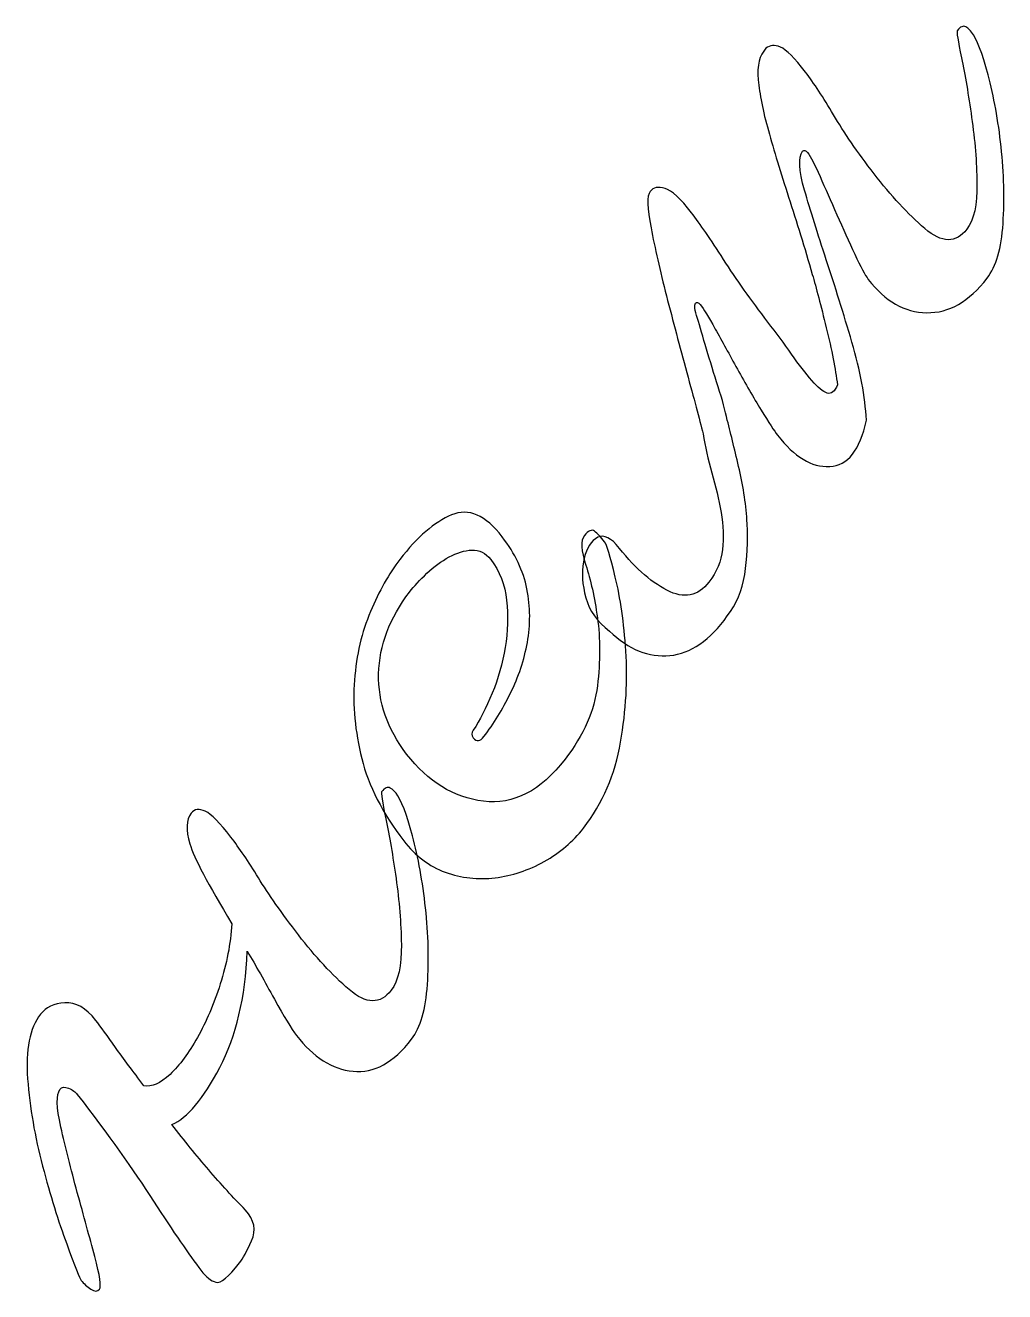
# Model space of a CAD drawing. Header units: centimetres. Extents: x -22.5 to 14, y -8.1 to 15.8.
# Drawn here: x -0.239 to 0.875, y 12.195 to 13.636 of the extents above; entities that cross this region are included whole.
import ezdxf

# ---------------------------------------------------------------- set-up
doc = ezdxf.new("R2010")
doc.units = ezdxf.units.CM
doc.header["$MEASUREMENT"] = 0
doc.layers.add('layer 1', color=7, linetype='Continuous')

msp = doc.modelspace()

# ---------------------------------------------------------------- linework, layer by layer
at = {"layer": 'layer 1', "color": 142}
for points, knots in [([(0.71789, 13.18685), (0.71057, 13.15252), (0.69665, 13.1349), (0.67612, 13.13395), (0.67612, 13.13395), (0.6556, 13.133), (0.6358, 13.14491), (0.61675, 13.16967), (0.61675, 13.16967), (0.61308, 13.17444), (0.60686, 13.184), (0.59806, 13.19828), (0.59806, 13.19828), (0.58925, 13.21258), (0.5803, 13.22807), (0.57113, 13.24478), (0.57113, 13.24478), (0.56197, 13.26141), (0.55355, 13.27667), (0.54585, 13.29049), (0.54585, 13.29049), (0.53815, 13.30434), (0.53248, 13.31361), (0.52879, 13.31839), (0.52879, 13.31839), (0.5266, 13.32122), (0.52476, 13.32172), (0.5233, 13.31982), (0.5233, 13.31982), (0.52183, 13.31791), (0.52258, 13.31217), (0.52552, 13.30266), (0.52552, 13.30266), (0.52845, 13.29312), (0.53193, 13.28144), (0.53595, 13.26764), (0.53595, 13.26764), (0.53999, 13.2538), (0.54438, 13.23951), (0.54914, 13.22475), (0.54914, 13.22475), (0.55391, 13.20996), (0.55738, 13.19733), (0.55958, 13.18685), (0.55958, 13.18685), (0.564, 13.16967), (0.56857, 13.15084), (0.57333, 13.13036), (0.57333, 13.13036), (0.5781, 13.10989), (0.58103, 13.08938), (0.58213, 13.06888), (0.58213, 13.06888), (0.58323, 13.04841), (0.5823, 13.02907), (0.57938, 13.01097), (0.57938, 13.01097), (0.57646, 12.99286), (0.56985, 12.97714), (0.55958, 12.96382), (0.55958, 12.96382), (0.53981, 12.93617), (0.518, 12.92113), (0.49418, 12.91877), (0.49418, 12.91877), (0.47036, 12.91638), (0.44743, 12.92567), (0.42546, 12.94663), (0.42546, 12.94663), (0.41155, 12.95714), (0.40256, 12.96977), (0.39854, 12.98452), (0.39854, 12.98452), (0.3945, 12.9993), (0.39358, 13.01289), (0.39579, 13.02529), (0.39579, 13.02529), (0.39796, 13.03767), (0.40256, 13.0465), (0.40953, 13.05174), (0.40953, 13.05174), (0.41648, 13.05697), (0.42436, 13.05482), (0.43317, 13.04532), (0.43317, 13.04532), (0.45224, 13.0205), (0.47143, 13.00313), (0.49089, 12.99311), (0.49089, 12.99311), (0.5103, 12.98311), (0.52623, 12.98619), (0.5387, 13.00241), (0.5387, 13.00241), (0.5475, 13.01386), (0.55262, 13.02622), (0.5541, 13.03958), (0.5541, 13.03958), (0.55556, 13.05294), (0.55501, 13.06698), (0.55243, 13.08174), (0.55243, 13.08174), (0.54987, 13.09654), (0.5464, 13.11155), (0.54201, 13.12681), (0.54201, 13.12681), (0.5376, 13.14205), (0.5343, 13.1568), (0.53211, 13.17109), (0.53211, 13.17109), (0.5277, 13.18828), (0.52148, 13.21163), (0.51342, 13.24117), (0.51342, 13.24117), (0.50533, 13.27072), (0.49766, 13.2998), (0.49031, 13.32839), (0.49031, 13.32839), (0.483, 13.35697), (0.47715, 13.38272), (0.47274, 13.40561), (0.47274, 13.40561), (0.46833, 13.42848), (0.46796, 13.44231), (0.47164, 13.44706), (0.47164, 13.44706), (0.47529, 13.45181), (0.48097, 13.45303), (0.48866, 13.45065), (0.48866, 13.45065), (0.49638, 13.44825), (0.50646, 13.43896), (0.51891, 13.42278), (0.51891, 13.42278), (0.52845, 13.41036), (0.54054, 13.39273), (0.55517, 13.36984), (0.55517, 13.36984), (0.56985, 13.34699), (0.5867, 13.32313), (0.60575, 13.29837), (0.60575, 13.29837), (0.61527, 13.28598), (0.62428, 13.27382), (0.6327, 13.26189), (0.6327, 13.26189), (0.64113, 13.25002), (0.64883, 13.23998), (0.65578, 13.23189), (0.65578, 13.23189), (0.66275, 13.22379), (0.66863, 13.21901), (0.67338, 13.21758), (0.67338, 13.21758), (0.67813, 13.21617), (0.68199, 13.21925), (0.68491, 13.22687), (0.68491, 13.22687), (0.68271, 13.24501), (0.6785, 13.26669), (0.67228, 13.29196), (0.67228, 13.29196), (0.66605, 13.31719), (0.66072, 13.33744), (0.65633, 13.35271), (0.65633, 13.35271), (0.64755, 13.38319), (0.63856, 13.41251), (0.62938, 13.44064), (0.62938, 13.44064), (0.62023, 13.46875), (0.61255, 13.49401), (0.60631, 13.51638), (0.60631, 13.51638), (0.60007, 13.53881), (0.59624, 13.5581), (0.59477, 13.57431), (0.59477, 13.57431), (0.5933, 13.59052), (0.59622, 13.60244), (0.60357, 13.61006), (0.60357, 13.61006), (0.60795, 13.61387), (0.61347, 13.61435), (0.62005, 13.61145), (0.62005, 13.61145), (0.62665, 13.60864), (0.63617, 13.59909), (0.64863, 13.58288), (0.64863, 13.58288), (0.65815, 13.57048), (0.66879, 13.55429), (0.68052, 13.53429), (0.68052, 13.53429), (0.69225, 13.51427), (0.70762, 13.49186), (0.72669, 13.46706), (0.72669, 13.46706), (0.74575, 13.44231), (0.76499, 13.42155), (0.78442, 13.4049), (0.78442, 13.4049), (0.80383, 13.38821), (0.81978, 13.38798), (0.83222, 13.40418), (0.83222, 13.40418), (0.84028, 13.41464), (0.84414, 13.43207), (0.84377, 13.45635), (0.84377, 13.45635), (0.84342, 13.48065), (0.84138, 13.50569), (0.83773, 13.53144), (0.83773, 13.53144), (0.83408, 13.55715), (0.83022, 13.57979), (0.82618, 13.59933), (0.82618, 13.59933), (0.82214, 13.61886), (0.82051, 13.62911), (0.82124, 13.63009), (0.82124, 13.63009), (0.82489, 13.63483), (0.82819, 13.63625), (0.83113, 13.63435), (0.83113, 13.63435), (0.83408, 13.63245), (0.83626, 13.63054), (0.83773, 13.62864), (0.83773, 13.62864), (0.84359, 13.62101), (0.84983, 13.60483), (0.85642, 13.58004), (0.85642, 13.58004), (0.86301, 13.55524), (0.86796, 13.52785), (0.87126, 13.49783), (0.87126, 13.49783), (0.87455, 13.46781), (0.8753, 13.43873), (0.87345, 13.41059), (0.87345, 13.41059), (0.87161, 13.38248), (0.86558, 13.36176), (0.8553, 13.3484), (0.8553, 13.3484), (0.8348, 13.32172), (0.81189, 13.30862), (0.78661, 13.30908), (0.78661, 13.30908), (0.76132, 13.30958), (0.73915, 13.32221), (0.72009, 13.34697), (0.72009, 13.34697), (0.71643, 13.35175), (0.71131, 13.36128), (0.7047, 13.37558), (0.7047, 13.37558), (0.6981, 13.38985), (0.69132, 13.4049), (0.68436, 13.4206), (0.68436, 13.4206), (0.6774, 13.43635), (0.67099, 13.45086), (0.66514, 13.46422), (0.66514, 13.46422), (0.65925, 13.47755), (0.6545, 13.48664), (0.65085, 13.49138), (0.65085, 13.49138), (0.64865, 13.49424), (0.64681, 13.4947), (0.64534, 13.49281), (0.64534, 13.49281), (0.64019, 13.48614), (0.64095, 13.47137), (0.64755, 13.44849), (0.64755, 13.44849), (0.65411, 13.42562), (0.66238, 13.39919), (0.67228, 13.36912), (0.67228, 13.36912), (0.68219, 13.3391), (0.69187, 13.3079), (0.70142, 13.27548), (0.70142, 13.27548), (0.71093, 13.24309), (0.71644, 13.21351), (0.71789, 13.18685)], [0, 0, 0, 0, 0.0136986, 0.0136986, 0.0136986, 0.0136986, 0.0273973, 0.0273973, 0.0273973, 0.0273973, 0.0410959, 0.0410959, 0.0410959, 0.0410959, 0.0547945, 0.0547945, 0.0547945, 0.0547945, 0.0684932, 0.0684932, 0.0684932, 0.0684932, 0.0821918, 0.0821918, 0.0821918, 0.0821918, 0.0958904, 0.0958904, 0.0958904, 0.0958904, 0.109589, 0.109589, 0.109589, 0.109589, 0.1232877, 0.1232877, 0.1232877, 0.1232877, 0.1369863, 0.1369863, 0.1369863, 0.1369863, 0.1506849, 0.1506849, 0.1506849, 0.1506849, 0.1643836, 0.1643836, 0.1643836, 0.1643836, 0.1780822, 0.1780822, 0.1780822, 0.1780822, 0.1917808, 0.1917808, 0.1917808, 0.1917808, 0.2054795, 0.2054795, 0.2054795, 0.2054795, 0.2191781, 0.2191781, 0.2191781, 0.2191781, 0.2328767, 0.2328767, 0.2328767, 0.2328767, 0.2465753, 0.2465753, 0.2465753, 0.2465753, 0.260274, 0.260274, 0.260274, 0.260274, 0.2739726, 0.2739726, 0.2739726, 0.2739726, 0.2876712, 0.2876712, 0.2876712, 0.2876712, 0.3013699, 0.3013699, 0.3013699, 0.3013699, 0.3150685, 0.3150685, 0.3150685, 0.3150685, 0.3287671, 0.3287671, 0.3287671, 0.3287671, 0.3424658, 0.3424658, 0.3424658, 0.3424658, 0.3561644, 0.3561644, 0.3561644, 0.3561644, 0.369863, 0.369863, 0.369863, 0.369863, 0.3835616, 0.3835616, 0.3835616, 0.3835616, 0.3972603, 0.3972603, 0.3972603, 0.3972603, 0.4109589, 0.4109589, 0.4109589, 0.4109589, 0.4246575, 0.4246575, 0.4246575, 0.4246575, 0.4383562, 0.4383562, 0.4383562, 0.4383562, 0.4520548, 0.4520548, 0.4520548, 0.4520548, 0.4657534, 0.4657534, 0.4657534, 0.4657534, 0.4794521, 0.4794521, 0.4794521, 0.4794521, 0.4931507, 0.4931507, 0.4931507, 0.4931507, 0.5068493, 0.5068493, 0.5068493, 0.5068493, 0.5205479, 0.5205479, 0.5205479, 0.5205479, 0.5342466, 0.5342466, 0.5342466, 0.5342466, 0.5479452, 0.5479452, 0.5479452, 0.5479452, 0.5616438, 0.5616438, 0.5616438, 0.5616438, 0.5753425, 0.5753425, 0.5753425, 0.5753425, 0.5890411, 0.5890411, 0.5890411, 0.5890411, 0.6027397, 0.6027397, 0.6027397, 0.6027397, 0.6164384, 0.6164384, 0.6164384, 0.6164384, 0.630137, 0.630137, 0.630137, 0.630137, 0.6438356, 0.6438356, 0.6438356, 0.6438356, 0.6575342, 0.6575342, 0.6575342, 0.6575342, 0.6712329, 0.6712329, 0.6712329, 0.6712329, 0.6849315, 0.6849315, 0.6849315, 0.6849315, 0.6986301, 0.6986301, 0.6986301, 0.6986301, 0.7123288, 0.7123288, 0.7123288, 0.7123288, 0.7260274, 0.7260274, 0.7260274, 0.7260274, 0.739726, 0.739726, 0.739726, 0.739726, 0.7534247, 0.7534247, 0.7534247, 0.7534247, 0.7671233, 0.7671233, 0.7671233, 0.7671233, 0.7808219, 0.7808219, 0.7808219, 0.7808219, 0.7945205, 0.7945205, 0.7945205, 0.7945205, 0.8082192, 0.8082192, 0.8082192, 0.8082192, 0.8219178, 0.8219178, 0.8219178, 0.8219178, 0.8356164, 0.8356164, 0.8356164, 0.8356164, 0.8493151, 0.8493151, 0.8493151, 0.8493151, 0.8630137, 0.8630137, 0.8630137, 0.8630137, 0.8767123, 0.8767123, 0.8767123, 0.8767123, 0.890411, 0.890411, 0.890411, 0.890411, 0.9041096, 0.9041096, 0.9041096, 0.9041096, 0.9178082, 0.9178082, 0.9178082, 0.9178082, 0.9315068, 0.9315068, 0.9315068, 0.9315068, 0.9452055, 0.9452055, 0.9452055, 0.9452055, 0.9589041, 0.9589041, 0.9589041, 0.9589041, 0.9726027, 0.9726027, 0.9726027, 0.9726027, 1, 1, 1, 1]), ([(0.19129, 12.70791), (0.16713, 12.73933), (0.15116, 12.77054), (0.14347, 12.80152), (0.14347, 12.80152), (0.13578, 12.83251), (0.13304, 12.86229), (0.13524, 12.89089), (0.13524, 12.89089), (0.13743, 12.91949), (0.14347, 12.94547), (0.15336, 12.9688), (0.15336, 12.9688), (0.16327, 12.99219), (0.17445, 13.01196), (0.1869, 13.02816), (0.1869, 13.02816), (0.20669, 13.05387), (0.22629, 13.07081), (0.24572, 13.07889), (0.24572, 13.07889), (0.26515, 13.08702), (0.2844, 13.07867), (0.30345, 13.05387), (0.30345, 13.05387), (0.3181, 13.03481), (0.32744, 13.01504), (0.33147, 12.99456), (0.33147, 12.99456), (0.33549, 12.97405), (0.33567, 12.95378), (0.33201, 12.93379), (0.33201, 12.93379), (0.32837, 12.91379), (0.32194, 12.89447), (0.31279, 12.87588), (0.31279, 12.87588), (0.30363, 12.85727), (0.29354, 12.84085), (0.28254, 12.82655), (0.28254, 12.82655), (0.27816, 12.82082), (0.27411, 12.82035), (0.27045, 12.82511), (0.27045, 12.82511), (0.26825, 12.82798), (0.26825, 12.83084), (0.27045, 12.83371), (0.27045, 12.83371), (0.27779, 12.84512), (0.28492, 12.85921), (0.29191, 12.87588), (0.29191, 12.87588), (0.29887, 12.89255), (0.3038, 12.90996), (0.30673, 12.92806), (0.30673, 12.92806), (0.30966, 12.94616), (0.31024, 12.96406), (0.30838, 12.98169), (0.30838, 12.98169), (0.30655, 12.99932), (0.30052, 13.0148), (0.29025, 13.02816), (0.29025, 13.02816), (0.2844, 13.03577), (0.27724, 13.03935), (0.26881, 13.03886), (0.26881, 13.03886), (0.26037, 13.03838), (0.25175, 13.03577), (0.24299, 13.031), (0.24299, 13.031), (0.23417, 13.02625), (0.22574, 13.02003), (0.21768, 13.01244), (0.21768, 13.01244), (0.20963, 13.00479), (0.20302, 12.99765), (0.1979, 12.99099), (0.1979, 12.99099), (0.17517, 12.96142), (0.16345, 12.93044), (0.16272, 12.89804), (0.16272, 12.89804), (0.16198, 12.86562), (0.17262, 12.83512), (0.1946, 12.80652), (0.1946, 12.80652), (0.21878, 12.77506), (0.24792, 12.7572), (0.28199, 12.7529), (0.28199, 12.7529), (0.31609, 12.7486), (0.34703, 12.7646), (0.37489, 12.80082), (0.37489, 12.80082), (0.39616, 12.82846), (0.40843, 12.85631), (0.41173, 12.88444), (0.41173, 12.88444), (0.41503, 12.91258), (0.41503, 12.93833), (0.41173, 12.96166), (0.41173, 12.96166), (0.40843, 12.98502), (0.40405, 13.00504), (0.39854, 13.02171), (0.39854, 13.02171), (0.39303, 13.03838), (0.3925, 13.04959), (0.39689, 13.0553), (0.39689, 13.0553), (0.40129, 13.06104), (0.40512, 13.0627), (0.40843, 13.06032), (0.40843, 13.06032), (0.41174, 13.05792), (0.41558, 13.05387), (0.41997, 13.04816), (0.41997, 13.04816), (0.42217, 13.04532), (0.4262, 13.03197), (0.43207, 13.00815), (0.43207, 13.00815), (0.43792, 12.98427), (0.44195, 12.95619), (0.44417, 12.92377), (0.44417, 12.92377), (0.44636, 12.89137), (0.44433, 12.85683), (0.43811, 12.8201), (0.43811, 12.8201), (0.43189, 12.78341), (0.41779, 12.75078), (0.39579, 12.72217), (0.39579, 12.72217), (0.38404, 12.70692), (0.36921, 12.69432), (0.35126, 12.6843), (0.35126, 12.6843), (0.33329, 12.67427), (0.31462, 12.66808), (0.29522, 12.66569), (0.29522, 12.66569), (0.27576, 12.66334), (0.2569, 12.66544), (0.23858, 12.67215), (0.23858, 12.67215), (0.22025, 12.6788), (0.20449, 12.69071), (0.19129, 12.70791)], [0, 0, 0, 0, 0.025641, 0.025641, 0.025641, 0.025641, 0.0512821, 0.0512821, 0.0512821, 0.0512821, 0.0769231, 0.0769231, 0.0769231, 0.0769231, 0.1025641, 0.1025641, 0.1025641, 0.1025641, 0.1282051, 0.1282051, 0.1282051, 0.1282051, 0.1538462, 0.1538462, 0.1538462, 0.1538462, 0.1794872, 0.1794872, 0.1794872, 0.1794872, 0.2051282, 0.2051282, 0.2051282, 0.2051282, 0.2307692, 0.2307692, 0.2307692, 0.2307692, 0.2564103, 0.2564103, 0.2564103, 0.2564103, 0.2820513, 0.2820513, 0.2820513, 0.2820513, 0.3076923, 0.3076923, 0.3076923, 0.3076923, 0.3333333, 0.3333333, 0.3333333, 0.3333333, 0.3589744, 0.3589744, 0.3589744, 0.3589744, 0.3846154, 0.3846154, 0.3846154, 0.3846154, 0.4102564, 0.4102564, 0.4102564, 0.4102564, 0.4358974, 0.4358974, 0.4358974, 0.4358974, 0.4615385, 0.4615385, 0.4615385, 0.4615385, 0.4871795, 0.4871795, 0.4871795, 0.4871795, 0.5128205, 0.5128205, 0.5128205, 0.5128205, 0.5384615, 0.5384615, 0.5384615, 0.5384615, 0.5641026, 0.5641026, 0.5641026, 0.5641026, 0.5897436, 0.5897436, 0.5897436, 0.5897436, 0.6153846, 0.6153846, 0.6153846, 0.6153846, 0.6410256, 0.6410256, 0.6410256, 0.6410256, 0.6666667, 0.6666667, 0.6666667, 0.6666667, 0.6923077, 0.6923077, 0.6923077, 0.6923077, 0.7179487, 0.7179487, 0.7179487, 0.7179487, 0.7435897, 0.7435897, 0.7435897, 0.7435897, 0.7692308, 0.7692308, 0.7692308, 0.7692308, 0.7948718, 0.7948718, 0.7948718, 0.7948718, 0.8205128, 0.8205128, 0.8205128, 0.8205128, 0.8461538, 0.8461538, 0.8461538, 0.8461538, 0.8717949, 0.8717949, 0.8717949, 0.8717949, 0.8974359, 0.8974359, 0.8974359, 0.8974359, 0.9230769, 0.9230769, 0.9230769, 0.9230769, 0.9487179, 0.9487179, 0.9487179, 0.9487179, 1, 1, 1, 1]), ([(-0.05055, 12.73933), (-0.04689, 12.7441), (-0.04159, 12.74483), (-0.03463, 12.74147), (-0.03463, 12.74147), (-0.02767, 12.73814), (-0.01796, 12.72835), (-0.00549, 12.71215), (-0.00549, 12.71215), (0.00403, 12.69979), (0.01449, 12.6843), (0.02585, 12.66569), (0.02585, 12.66569), (0.03721, 12.64711), (0.05239, 12.62543), (0.07146, 12.60064), (0.07146, 12.60064), (0.09052, 12.57584), (0.10977, 12.55512), (0.12918, 12.53843), (0.12918, 12.53843), (0.1486, 12.52176), (0.16455, 12.52153), (0.17703, 12.53773), (0.17703, 12.53773), (0.18508, 12.54823), (0.18892, 12.56561), (0.18854, 12.58993), (0.18854, 12.58993), (0.18818, 12.61423), (0.18616, 12.63922), (0.18251, 12.66498), (0.18251, 12.66498), (0.17885, 12.69071), (0.17499, 12.71337), (0.17095, 12.7329), (0.17095, 12.7329), (0.16694, 12.75244), (0.16529, 12.7627), (0.16603, 12.76365), (0.16603, 12.76365), (0.16968, 12.76839), (0.17299, 12.76984), (0.1759, 12.76791), (0.1759, 12.76791), (0.17885, 12.76603), (0.18105, 12.76413), (0.18251, 12.7622), (0.18251, 12.7622), (0.18836, 12.75458), (0.1946, 12.73839), (0.20118, 12.7136), (0.20118, 12.7136), (0.20779, 12.68881), (0.21274, 12.6614), (0.21602, 12.63138), (0.21602, 12.63138), (0.21933, 12.60134), (0.22006, 12.57227), (0.21825, 12.54417), (0.21825, 12.54417), (0.21641, 12.51605), (0.21035, 12.49533), (0.20011, 12.48198), (0.20011, 12.48198), (0.17958, 12.45528), (0.15742, 12.44313), (0.13358, 12.4455), (0.13358, 12.4455), (0.10977, 12.44788), (0.08833, 12.46146), (0.06926, 12.48626), (0.06926, 12.48626), (0.0634, 12.49389), (0.05498, 12.50772), (0.04398, 12.5277), (0.04398, 12.5277), (0.03298, 12.54772), (0.02274, 12.56586), (0.01321, 12.58205), (0.01321, 12.58205), (0.01101, 12.52964), (0.00056, 12.48555), (-0.01814, 12.4498), (-0.01814, 12.4498), (-0.03681, 12.41405), (-0.05497, 12.39237), (-0.07254, 12.38474), (-0.07254, 12.38474), (-0.05862, 12.36663), (-0.04469, 12.34951), (-0.03077, 12.33328), (-0.03077, 12.33328), (-0.01686, 12.31707), (-0.00294, 12.30182), (0.01101, 12.28752), (0.01101, 12.28752), (0.02125, 12.2761), (0.02363, 12.26441), (0.01814, 12.2525), (0.01814, 12.2525), (0.01266, 12.24061), (0.00806, 12.23222), (0.00441, 12.22745), (0.00441, 12.22745), (-0.00805, 12.21126), (-0.01702, 12.20387), (-0.02252, 12.2053), (-0.02252, 12.2053), (-0.02802, 12.20673), (-0.0337, 12.21127), (-0.03957, 12.21891), (-0.03957, 12.21891), (-0.05276, 12.23606), (-0.07071, 12.26227), (-0.09343, 12.29754), (-0.09343, 12.29754), (-0.11616, 12.33278), (-0.1451, 12.37332), (-0.18028, 12.41907), (-0.18028, 12.41907), (-0.18247, 12.42192), (-0.1858, 12.4243), (-0.19018, 12.4262), (-0.19018, 12.4262), (-0.19457, 12.42811), (-0.19788, 12.42763), (-0.20007, 12.42478), (-0.20007, 12.42478), (-0.20447, 12.41905), (-0.2041, 12.40477), (-0.19898, 12.38188), (-0.19898, 12.38188), (-0.19383, 12.35901), (-0.18762, 12.33421), (-0.18028, 12.30754), (-0.18028, 12.30754), (-0.17296, 12.28086), (-0.16636, 12.25656), (-0.16048, 12.23463), (-0.16048, 12.23463), (-0.15463, 12.21269), (-0.15281, 12.20031), (-0.155, 12.19747), (-0.155, 12.19747), (-0.15721, 12.19457), (-0.16051, 12.19457), (-0.16489, 12.19747), (-0.16489, 12.19747), (-0.16931, 12.20031), (-0.17296, 12.20365), (-0.17588, 12.20746), (-0.17588, 12.20746), (-0.17735, 12.20936), (-0.18286, 12.22317), (-0.19239, 12.24891), (-0.19239, 12.24891), (-0.20192, 12.27466), (-0.21106, 12.30423), (-0.21986, 12.33755), (-0.21986, 12.33755), (-0.22865, 12.37091), (-0.23434, 12.40405), (-0.2369, 12.43694), (-0.2369, 12.43694), (-0.23947, 12.46982), (-0.23453, 12.49437), (-0.22207, 12.51055), (-0.22207, 12.51055), (-0.21619, 12.51821), (-0.20705, 12.52248), (-0.19457, 12.52346), (-0.19457, 12.52346), (-0.18212, 12.52439), (-0.17039, 12.51773), (-0.15938, 12.50342), (-0.15938, 12.50342), (-0.15353, 12.49582), (-0.14601, 12.48555), (-0.13686, 12.47267), (-0.13686, 12.47267), (-0.12771, 12.4598), (-0.1169, 12.44526), (-0.10443, 12.42907), (-0.10443, 12.42907), (-0.09563, 12.42716), (-0.08573, 12.43144), (-0.07476, 12.44192), (-0.07476, 12.44192), (-0.06375, 12.4524), (-0.05332, 12.46646), (-0.04342, 12.48412), (-0.04342, 12.48412), (-0.03353, 12.50175), (-0.02492, 12.52199), (-0.01759, 12.54488), (-0.01759, 12.54488), (-0.01024, 12.56776), (-0.00586, 12.59065), (-0.00439, 12.61351), (-0.00439, 12.61351), (-0.03151, 12.65832), (-0.04744, 12.68857), (-0.05222, 12.70432), (-0.05222, 12.70432), (-0.05697, 12.72003), (-0.05643, 12.73171), (-0.05055, 12.73933)], [0, 0, 0, 0, 0.0188679, 0.0188679, 0.0188679, 0.0188679, 0.0377358, 0.0377358, 0.0377358, 0.0377358, 0.0566038, 0.0566038, 0.0566038, 0.0566038, 0.0754717, 0.0754717, 0.0754717, 0.0754717, 0.0943396, 0.0943396, 0.0943396, 0.0943396, 0.1132075, 0.1132075, 0.1132075, 0.1132075, 0.1320755, 0.1320755, 0.1320755, 0.1320755, 0.1509434, 0.1509434, 0.1509434, 0.1509434, 0.1698113, 0.1698113, 0.1698113, 0.1698113, 0.1886792, 0.1886792, 0.1886792, 0.1886792, 0.2075472, 0.2075472, 0.2075472, 0.2075472, 0.2264151, 0.2264151, 0.2264151, 0.2264151, 0.245283, 0.245283, 0.245283, 0.245283, 0.2641509, 0.2641509, 0.2641509, 0.2641509, 0.2830189, 0.2830189, 0.2830189, 0.2830189, 0.3018868, 0.3018868, 0.3018868, 0.3018868, 0.3207547, 0.3207547, 0.3207547, 0.3207547, 0.3396226, 0.3396226, 0.3396226, 0.3396226, 0.3584906, 0.3584906, 0.3584906, 0.3584906, 0.3773585, 0.3773585, 0.3773585, 0.3773585, 0.3962264, 0.3962264, 0.3962264, 0.3962264, 0.4150943, 0.4150943, 0.4150943, 0.4150943, 0.4339623, 0.4339623, 0.4339623, 0.4339623, 0.4528302, 0.4528302, 0.4528302, 0.4528302, 0.4716981, 0.4716981, 0.4716981, 0.4716981, 0.490566, 0.490566, 0.490566, 0.490566, 0.509434, 0.509434, 0.509434, 0.509434, 0.5283019, 0.5283019, 0.5283019, 0.5283019, 0.5471698, 0.5471698, 0.5471698, 0.5471698, 0.5660377, 0.5660377, 0.5660377, 0.5660377, 0.5849057, 0.5849057, 0.5849057, 0.5849057, 0.6037736, 0.6037736, 0.6037736, 0.6037736, 0.6226415, 0.6226415, 0.6226415, 0.6226415, 0.6415094, 0.6415094, 0.6415094, 0.6415094, 0.6603774, 0.6603774, 0.6603774, 0.6603774, 0.6792453, 0.6792453, 0.6792453, 0.6792453, 0.6981132, 0.6981132, 0.6981132, 0.6981132, 0.7169811, 0.7169811, 0.7169811, 0.7169811, 0.7358491, 0.7358491, 0.7358491, 0.7358491, 0.754717, 0.754717, 0.754717, 0.754717, 0.7735849, 0.7735849, 0.7735849, 0.7735849, 0.7924528, 0.7924528, 0.7924528, 0.7924528, 0.8113208, 0.8113208, 0.8113208, 0.8113208, 0.8301887, 0.8301887, 0.8301887, 0.8301887, 0.8490566, 0.8490566, 0.8490566, 0.8490566, 0.8679245, 0.8679245, 0.8679245, 0.8679245, 0.8867925, 0.8867925, 0.8867925, 0.8867925, 0.9056604, 0.9056604, 0.9056604, 0.9056604, 0.9245283, 0.9245283, 0.9245283, 0.9245283, 0.9433962, 0.9433962, 0.9433962, 0.9433962, 0.9622642, 0.9622642, 0.9622642, 0.9622642, 1, 1, 1, 1])]:
    msp.add_open_spline(points, degree=3, knots=knots, dxfattribs=at)

doc.saveas('drawing.dxf')
